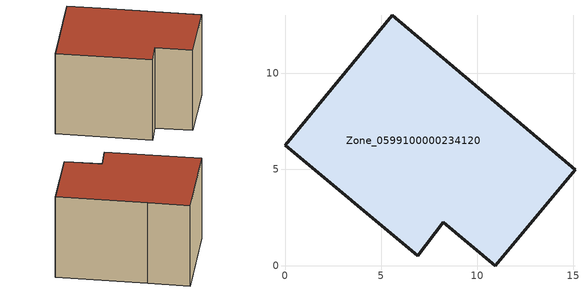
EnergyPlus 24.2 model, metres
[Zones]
Zone_0599100000234120
 floor ground (C_G): 8.57,10.5 15.08,4.99 10.93,0 8.23,2.25 6.89,0.52 0,6.26 5.56,13 z0
 wall outside (C_F): 5.56,13 0,6.26 6.89,0.52 8.23,2.25 10.93,0 15.08,4.99 8.57,10.5 5.56,13 z0:8.51
 roof outside (C_R): 8.57,10.5 5.56,13 0,6.26 6.89,0.52 8.23,2.25 10.93,0 15.08,4.99 z8.51
[BUILDING]
Pand.0599100000234120: North Axis=0; Terrain=City; Loads Convergence Tolerance Value=0.04; Temperature Convergence Tolerance Value=0.4; Solar Distribution=FullExterior; Maximum Number of Warmup Days=25; Minimum Number of Warmup Days=1
[Site:Location]
Rotterdam.The.Hague.AP_ZH_NLD Design_Conditions: Latitude=51.96; Longitude=4.45; Time Zone=1; Elevation=-4.5
[SITE:GROUNDTEMPERATURE:BUILDINGSURFACE]
18, 18, 18, 18, 18, 18, 18, 18, 18, 18, 18, 18
[MATERIAL] Thermal Absorptance=0.9; Solar Absorptance=0.7; Visible Absorptance=0.7
Name | Roughness | Thickness | Conductivity | Density | Specific Heat
G.TC.1946-1964 | MediumSmooth | 0.15 | 1 | 540 | 1210
F.TC.1946-1964 | Rough | 0.3 | 0.857143 | 1920 | 840
R.TC.1946-1964 | MediumRough | 0.2 | 0.235294 | 1500 | 1000
[CONSTRUCTION]
C_G: G.TC.1946-1964
C_F: F.TC.1946-1964
C_R: R.TC.1946-1964
[ZONE]
Zone_0599100000234120: Type=1; Multiplier=1; Ceiling Height=Autocalculate; Volume=Autocalculate; Floor Area=autocalculate; Part of Total Floor Area=Yes
[ZONEINFILTRATION:DESIGNFLOWRATE]
Infil_Zone_0599100000234120: Zone or ZoneList or Space or SpaceList=Zone_0599100000234120; Schedule=AlwaysOn; Design Flow Rate Calculation Method=Flow/Area; Flow Rate per Floor Area=0.003; Constant Term Coefficient=1; Temperature Term Coefficient=0; Velocity Term Coefficient=0; Velocity Squared Term Coefficient=0
[HVACTEMPLATE:ZONE:IDEALLOADSAIRSYSTEM]
Zone_0599100000234120: Maximum Heating Supply Air Temperature=50; Minimum Cooling Supply Air Temperature=13; Maximum Heating Supply Air Humidity Ratio=0.0156; Minimum Cooling Supply Air Humidity Ratio=0.0077; Heating Limit=NoLimit; Cooling Limit=NoLimit; Dehumidification Control Type=ConstantSensibleHeatRatio; Cooling Sensible Heat Ratio=0.7; Dehumidification Setpoint=60; Humidification Control Type=None; Humidification Setpoint=30; Outdoor Air Method=None; Outdoor Air Flow Rate per Person=0.00944; Outdoor Air Flow Rate per Zone Floor Area=0; Outdoor Air Flow Rate per Zone=0; Demand Controlled Ventilation Type=None; Outdoor Air Economizer Type=NoEconomizer; Heat Recovery Type=None; Sensible Heat Recovery Effectiveness=0.7; Latent Heat Recovery Effectiveness=0.65
[ZONECONTROL:THERMOSTAT]
ThermostatControl_Zone_0599100000234120: Zone or ZoneList=Zone_0599100000234120; Control Type Schedule=DualSetpointControlType; Control 1=Thermostat_Zone_0599100000234120; Temperature Difference Between Cutout And Setpoint=0
[THERMOSTATSETPOINT:DUALSETPOINT]
Thermostat_Zone_0599100000234120: Heating Setpoint Temperature Schedule=HeatingSetpoint_Zone_0599100000234120; Cooling Setpoint Temperature Schedule=CoolingSetpoint_Zone_0599100000234120
[SCHEDULE:COMPACT]
HeatingSetpoint_Zone_0599100000234120: Through: 12/31, For: AllDays, Until: 24:00, 21
CoolingSetpoint_Zone_0599100000234120: Through: 12/31, For: AllDays, Until: 24:00, 24
DualSetpointControlType: Through: 12/31, For: AllDays, Until: 24:00, 4
AlwaysOn: Through: 12/31, For: AllDays, Until: 24:00, 1
